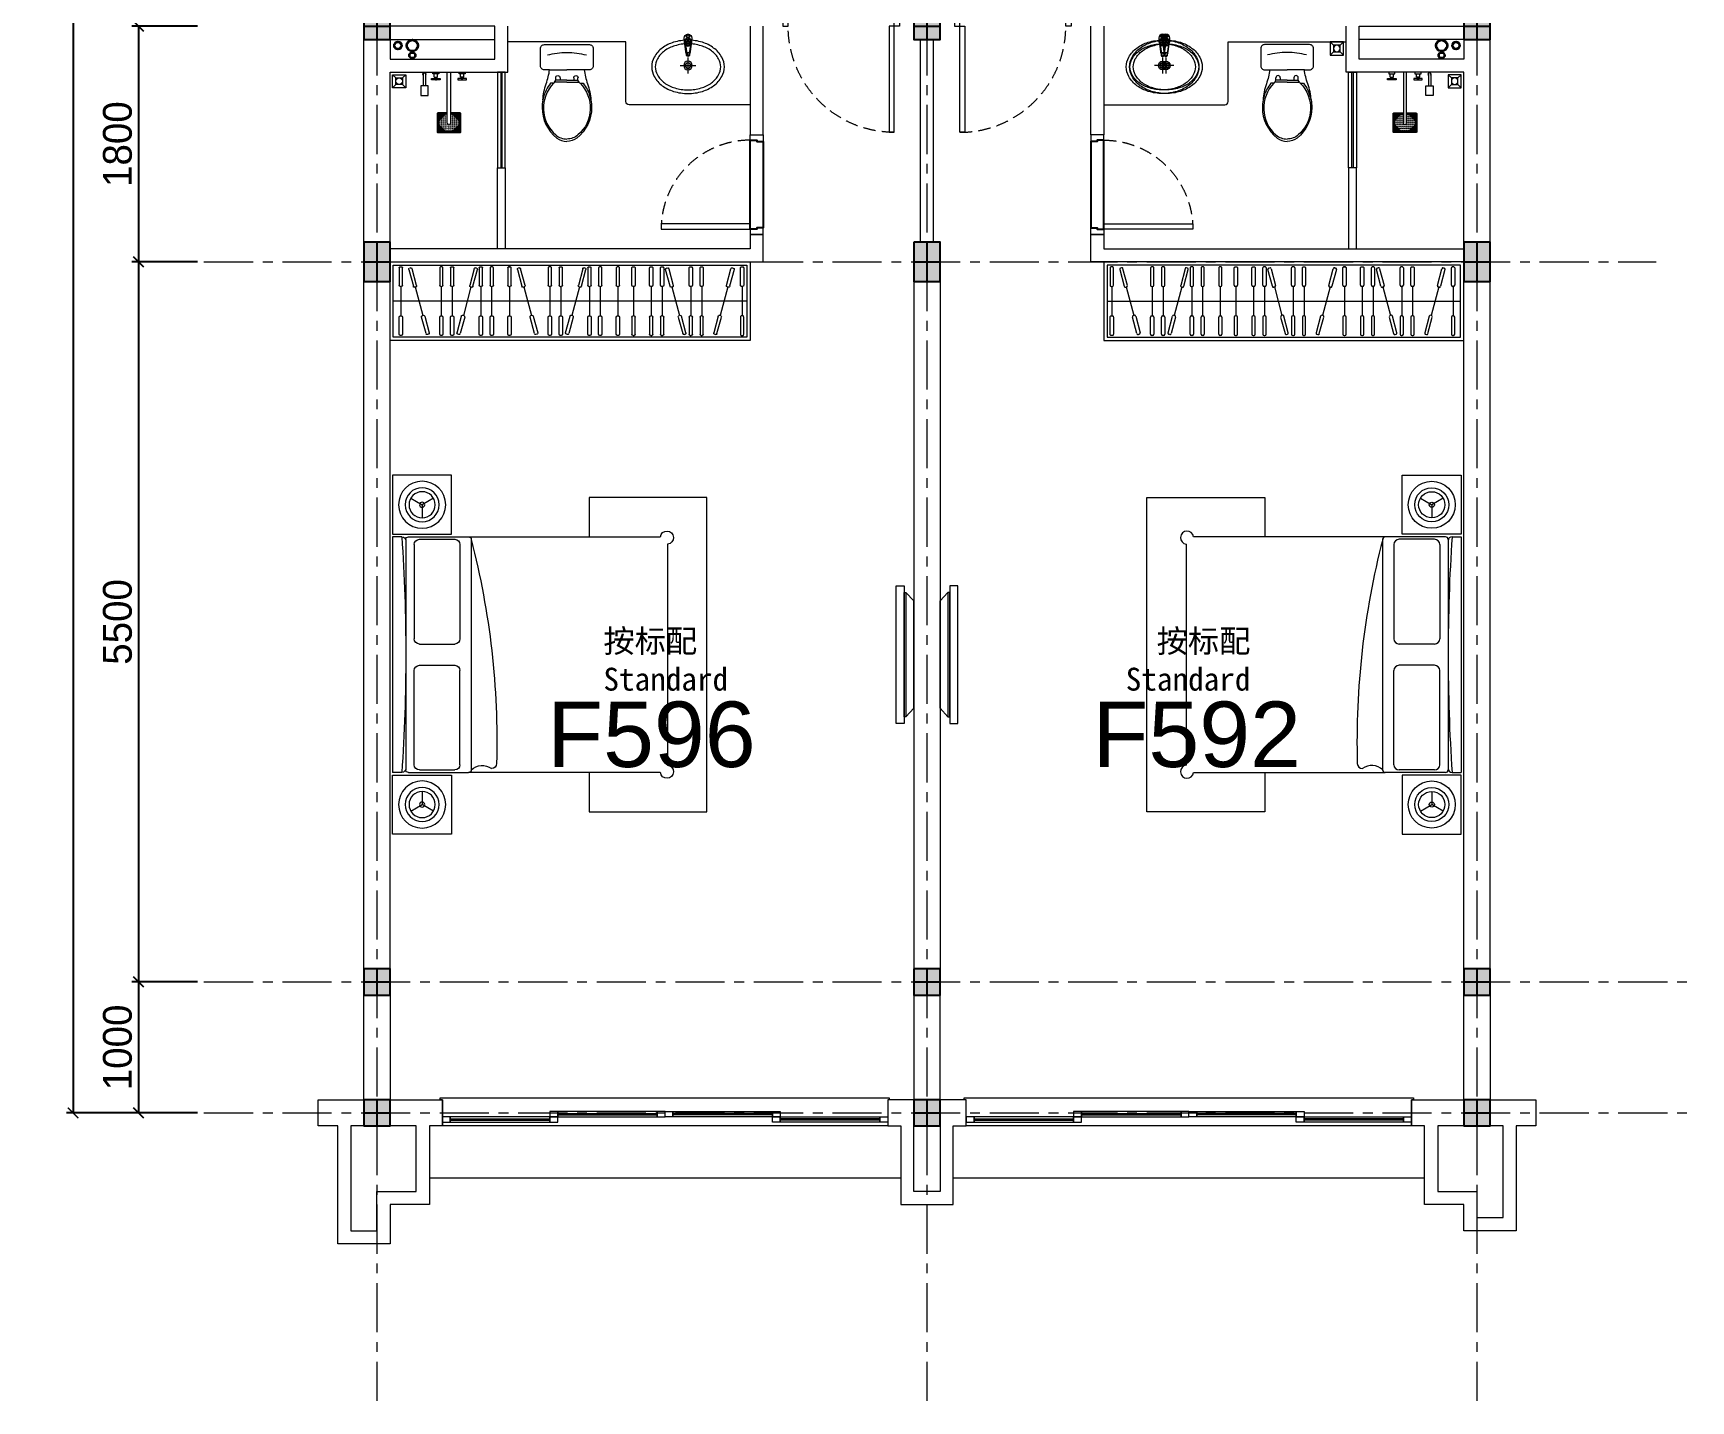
# Model space of a CAD drawing. Header units: inches. Extents: x -315689 to -186947, y -1261464 to -1173043.
# Drawn here: x -246490 to -233831, y -1197688 to -1187240 of the extents above; entities that cross this region are included whole.
import ezdxf

# ---------------------------------------------------------------- set-up
doc = ezdxf.new("R2010")
doc.units = ezdxf.units.IN
doc.header["$LTSCALE"] = 30
doc.header["$MEASUREMENT"] = 0
doc.linetypes.add('CENTER-1', pattern=[10, 6.25, -1.25, 1.25, -1.25])
doc.linetypes.add('HIDDEN', pattern=[9.525, 6.35, -3.175])
doc.layers.get('Defpoints').update_dxf_attribs({"color": 140, "lineweight": 0})
for name, color, linetype, lineweight in [('200mm Colum', 1, 'Continuous', 0), ('200mm Wall', 7, 'Continuous', 20), ('A-WALL', 7, 'Continuous', 0), ('A-WALL-4-20', 252, 'Continuous', 0), ('B-WINDOW', 150, 'Continuous', 0), ('C-DOOR', 45, 'Continuous', 0), ('D-FURNITURES-COUNTER-CABINET', 40, 'Continuous', 0), ('E- FIXTURES-TOILET', 251, 'Continuous', 0), ('E-FIXTURES-KITCHEN', 251, 'Continuous', 0), ('floor', 1, 'Continuous', 18), ('Grid-Line', 1, 'CENTER-1', 5), ('Symbol-Template', 251, 'Continuous', 0), ('TEXT2', 7, 'Continuous', 25)]:
    doc.layers.add(name, color=color, linetype=linetype, lineweight=lineweight)
doc.layers.add('A-dims', color=7, linetype='Continuous')
doc.styles.add('Annotative', font='arial.ttf')
doc.styles.add('cordia.shx', font='cordia.shx')
doc.styles.get("Standard").update_dxf_attribs({"font": 'arial.ttf'})
doc.dimstyles.new('ISO 100', dxfattribs={"dimscale": 100, "dimtxt": 2.2, "dimasz": 0.8, "dimexe": 0.5, "dimexo": 0.5, "dimgap": 0.5, "dimtad": 1, "dimdec": 0, "dimzin": 0, "dimdsep": 46, "dimtxsty": 'cordia.shx', "dimblk": 'ARCHTICK', "dimcen": 0.09, "dimclrd": 6, "dimclre": 6, "dimclrt": 256, "dimadec": 0, "dimazin": 0, "dimtfac": 1, "dimtdec": 0, "dimtix": 1, "dimtmove": 2, "dimatfit": 3, "dimfxl": 1, "dimtolj": 1, "dimtzin": 0, "dimarcsym": 0})

# ---------------------------------------------------------------- blocks, each defined once
blk = doc.blocks.new('AR-Sink-Toilet_Flat-A')
at = {"color": 0}
for p, q in [((0, -239), (0, -361)), ((61, -300), (-61, -300))]:
    blk.add_line(p, q, dxfattribs=at)
for points in [[(0, -106, -0.073945), (110, -122, -0.084725), (196, -166, -0.106354), (258, -235, -0.12912), (277, -310, -0.12912), (258, -384, -0.106354), (196, -454, -0.084725), (110, -497, -0.073945), (0, -514, -0.073945), (-110, -497, -0.084725), (-196, -454, -0.106354), (-258, -384, -0.12912), (-278, -310, -0.12912), (-258, -235, -0.106354), (-196, -166, -0.084725), (-110, -122, -0.073945)], [(0, -134, -0.073945), (101, -149, -0.084725), (180, -188, -0.106354), (234, -249, -0.12912), (250, -310, -0.12912), (234, -371, -0.106354), (180, -432, -0.084725), (101, -471, -0.073945), (0, -486, -0.073945), (-101, -471, -0.084725), (-180, -432, -0.106354), (-234, -371, -0.12912), (-250, -310, -0.12912), (-234, -249, -0.106354), (-180, -188, -0.084725), (-101, -149, -0.073945)]]:
    blk.add_lwpolyline(points, format="xyb", close=True, dxfattribs=at)
for points in [[(12, -215), (14, -203, 0.090943), (16, -196), (22, -155), (27, -122), (30, -90, 0.413838), (0, -61, 0.413838), (-30, -90), (-27, -122), (-22, -155), (-16, -196, 0.090943), (-14, -203), (-12, -215, 0.482882)], [(-27, -122, -0.462811), (0, -91, -0.462811), (27, -122)], [(-22, -120, -0.414214), (0, -99, -0.685598)], [(-22, -120), (-12, -193, 0.389882), (0, -203, 1.391857)], [(22, -120, 0.414214), (0, -99, 0.685598)], [(22, -120), (12, -193, -0.389882), (0, -203, -1.391857)], [(14, -203, -0.245866), (0, -212, -0.245866), (-14, -203)], [(-12, -215), (-11, -222, 0.409667), (0, -232, 0.409667), (11, -222), (12, -215)], [(-12, -215, 0.389882), (0, -225, 0.230616), (9, -221, 0.146126), (12, -215)]]:
    blk.add_lwpolyline(points, format="xyb", dxfattribs=at)
for centre, radius in [((0, -133), 19), ((0, -76), 14.3), ((0, -133), 12), ((0, -76), 8.9), ((0, -300), 32.7), ((0, -300), 21.2)]:
    blk.add_circle(centre, radius, dxfattribs=at)
blk = doc.blocks.new('AR-Drain-Tiolet-Area_Flat-A')
at = {"color": 0, "ltscale": 800}
for p, q in [((-120, -20), (-95, -45)), ((-95, -95), (-120, -120)), ((-45, -45), (-20, -20)), ((-45, -95), (-20, -120))]:
    blk.add_line(p, q, dxfattribs=at)
for points in [[(-20, -20), (-20, -120), (-120, -120), (-120, -20)], [(-45, -45), (-45, -95), (-95, -95), (-95, -45)]]:
    blk.add_lwpolyline(points, close=True, dxfattribs=at)
blk.add_circle((-70, -70), 25, dxfattribs=at)
blk = doc.blocks.new('AR-TV_Flat-A')
for points in [[(25, -525), (85, -525), (85, 525), (25, 525)], [(-50, 410), (10, 475), (10, -475), (-50, -410)], [(10, -475), (25, -475), (25, 475), (10, 475)]]:
    blk.add_lwpolyline(points, close=True)
blk = doc.blocks.new('AR-Master-Bed_Flat-A')
for p, q in [((-332, 1195), (-245, 1145)), ((-158, 1195), (-245, 1145)), ((-600, 900), (-2064, 900)), ((-140, 900), (-600, 900)), ((-90, 900), (-20, 900)), ((-20, 900), (-20, -900)), ((-2120, 844), (-2120, -844)), ((-620, 880), (-620, -880)), ((-534, 841), (-534, 121)), ((-224, 881), (-494, 881)), ((-184, 841), (-184, 121)), ((-120, 880), (-120, -880)), ((-120, 870), (-120, -870)), ((-224, 81), (-494, 81)), ((-534, -841), (-534, -121)), ((-224, -81), (-494, -81)), ((-184, -841), (-184, -121)), ((-224, -881), (-494, -881)), ((-2064, -900), (-600, -900)), ((-1520, -900), (-1520, -1200)), ((-140, -900), (-600, -900)), ((-90, -900), (-20, -900)), ((-245, -1045), (-245, -1145)), ((-332, -1195), (-245, -1145)), ((-158, -1195), (-245, -1145))]:
    blk.add_line(p, q)
for points in [[(-470, 920), (-470, 1370), (-20, 1370), (-20, 920)], [(-470, -920), (-470, -1370), (-20, -1370), (-20, -920)]]:
    blk.add_lwpolyline(points, close=True)
for points in [[(-1520, -900), (-1520, -1200), (-2420, -1200), (-2420, 1200), (-1520, 1200), (-1520, 900)], [(-245, 1145), (-245, 1045)]]:
    blk.add_lwpolyline(points)
for centre, radius in [((-245, 1145), 180), ((-245, 1145), 130), ((-245, 1145), 100), ((-245, 1145), 20), ((-245, -1145), 180), ((-245, -1145), 130), ((-245, -1145), 100), ((-245, -1145), 20)]:
    blk.add_circle(centre, radius)
for centre, radius, start, end in [((-2114, 894), 50.2, 6.6955, 263.3045), ((-600, 880), 20, 90, 180), ((-140, 880), 20, 0, 90), ((13395, 0), 13515, 176.1817, 183.8183), ((-90, 870), 30, 90, 180), ((5368, -666), 6184, 165.5258, 181.5308), ((-494, 841), 40, 90, 180), ((-224, 841), 40, 0, 90), ((-494, 121), 40, 180, 270), ((-224, 121), 40, 270, 0), ((-494, -121), 40, 90, 180), ((-224, -121), 40, 0, 90), ((-2114, -894), 50.2, 96.6955, 353.3045), ((-774, -830), 40, 181.4499, 268.6847), ((-703, -964), 118, 45.0954, 127.3906), ((-600, -880), 20, 180, 270), ((-494, -841), 40, 180, 270), ((-224, -841), 40, 270, 0), ((-140, -880), 20, 270, 0), ((-90, -870), 30, 180, 270)]:
    blk.add_arc(centre, radius, start, end)
blk = doc.blocks.new('AR-Wardrobe-Master-Bedroom_Flat-A')
at = {"color": 0}
for p, q in [((-2627, -58), (-2593, -186)), ((-2614, -46), (-2621, -47)), ((-2569, -179), (-2603, -52)), ((-2392, -46), (-2392, -178)), ((-2367, -178), (-2367, -46)), ((-2309, -46), (-2309, -178)), ((-2284, -178), (-2284, -46)), ((-2128, -52), (-2162, -179)), ((-2138, -186), (-2104, -58)), ((-2110, -47), (-2117, -46)), ((-2090, -46), (-2090, -178)), ((-2065, -178), (-2065, -46)), ((-2007, -46), (-2007, -178)), ((-1982, -178), (-1982, -46)), ((-1872, -46), (-1872, -178)), ((-1847, -178), (-1847, -46)), ((-1753, -178), (-1753, -46)), ((-1728, -46), (-1728, -178)), ((-1618, -178), (-1618, -46)), ((-1593, -46), (-1593, -178)), ((-1535, -178), (-1535, -46)), ((-1510, -46), (-1510, -178)), ((-1462, -186), (-1496, -58)), ((-1490, -47), (-1483, -46)), ((-1472, -52), (-1438, -179)), ((-1316, -178), (-1316, -46)), ((-1291, -46), (-1291, -178)), ((-1233, -178), (-1233, -46)), ((-1208, -46), (-1208, -178)), ((-1031, -179), (-997, -52)), ((-973, -58), (-1007, -186)), ((-986, -46), (-979, -47)), ((-924, -178), (-924, -46)), ((-924, -178), (-924, -46)), ((-899, -46), (-899, -178)), ((-899, -46), (-899, -178)), ((-789, -178), (-789, -46)), ((-764, -46), (-764, -178)), ((-706, -178), (-706, -46)), ((-681, -46), (-681, -178)), ((-633, -186), (-667, -58)), ((-661, -47), (-654, -46)), ((-643, -52), (-609, -179)), ((-487, -178), (-487, -46)), ((-462, -46), (-462, -178)), ((-404, -178), (-404, -46)), ((-379, -46), (-379, -178)), ((-202, -179), (-168, -52)), ((-144, -58), (-178, -186)), ((-157, -46), (-150, -47)), ((-95, -178), (-95, -46)), ((-70, -46), (-70, -178)), ((-2689, -187), (-2689, -412)), ((-2582, -192), (-2575, -190)), ((-2579, -191), (-2521, -409)), ((-2383, -187), (-2376, -187)), ((-2380, -187), (-2380, -412)), ((-2300, -187), (-2293, -187)), ((-2297, -187), (-2297, -412)), ((-2153, -191), (-2211, -409)), ((-2156, -190), (-2149, -192)), ((-2081, -187), (-2074, -187)), ((-2078, -187), (-2078, -412)), ((-1998, -187), (-1991, -187)), ((-1995, -187), (-1995, -412)), ((-1863, -187), (-1856, -187)), ((-1860, -187), (-1860, -412)), ((-1737, -187), (-1744, -187)), ((-1740, -187), (-1740, -412)), ((-1602, -187), (-1609, -187)), ((-1605, -187), (-1605, -412)), ((-1519, -187), (-1526, -187)), ((-1522, -187), (-1522, -412)), ((-1444, -190), (-1451, -192)), ((-1447, -191), (-1389, -409)), ((-1300, -187), (-1307, -187)), ((-1303, -187), (-1303, -412)), ((-1217, -187), (-1224, -187)), ((-1220, -187), (-1220, -412)), ((-1021, -191), (-1079, -409)), ((-1018, -192), (-1025, -190)), ((-908, -187), (-915, -187)), ((-908, -187), (-915, -187)), ((-911, -187), (-911, -412)), ((-911, -187), (-911, -412)), ((-773, -187), (-780, -187)), ((-776, -187), (-776, -412)), ((-690, -187), (-697, -187)), ((-693, -187), (-693, -412)), ((-615, -190), (-622, -192)), ((-618, -191), (-560, -409)), ((-471, -187), (-478, -187)), ((-474, -187), (-474, -412)), ((-388, -187), (-395, -187)), ((-391, -187), (-391, -412)), ((-192, -191), (-250, -409)), ((-189, -192), (-196, -190)), ((-79, -187), (-86, -187)), ((-82, -187), (-82, -412)), ((-2725, -300), (-25, -300)), ((-2496, -548), (-2530, -421)), ((-2524, -410), (-2517, -408)), ((-2506, -414), (-2472, -542)), ((-2392, -553), (-2392, -421)), ((-2383, -412), (-2376, -412)), ((-2367, -421), (-2367, -553)), ((-2309, -553), (-2309, -421)), ((-2300, -412), (-2293, -412)), ((-2284, -421), (-2284, -553)), ((-2259, -542), (-2225, -414)), ((-2201, -421), (-2235, -548)), ((-2214, -408), (-2207, -410)), ((-2090, -553), (-2090, -421)), ((-2081, -412), (-2074, -412)), ((-2065, -421), (-2065, -553)), ((-2007, -553), (-2007, -421)), ((-1998, -412), (-1991, -412)), ((-1982, -421), (-1982, -553)), ((-1872, -553), (-1872, -421)), ((-1863, -412), (-1856, -412)), ((-1847, -421), (-1847, -553)), ((-1753, -421), (-1753, -553)), ((-1737, -412), (-1744, -412)), ((-1728, -553), (-1728, -421)), ((-1618, -421), (-1618, -553)), ((-1602, -412), (-1609, -412)), ((-1593, -553), (-1593, -421)), ((-1535, -421), (-1535, -553)), ((-1519, -412), (-1526, -412)), ((-1510, -553), (-1510, -421)), ((-1399, -421), (-1365, -548)), ((-1386, -408), (-1393, -410)), ((-1341, -542), (-1375, -414)), ((-1316, -421), (-1316, -553)), ((-1300, -412), (-1307, -412)), ((-1291, -553), (-1291, -421)), ((-1233, -421), (-1233, -553)), ((-1217, -412), (-1224, -412)), ((-1208, -553), (-1208, -421)), ((-1094, -414), (-1128, -542)), ((-1104, -548), (-1070, -421)), ((-1076, -410), (-1083, -408)), ((-924, -421), (-924, -553)), ((-924, -421), (-924, -553)), ((-908, -412), (-915, -412)), ((-908, -412), (-915, -412)), ((-899, -553), (-899, -421)), ((-899, -553), (-899, -421)), ((-789, -421), (-789, -553)), ((-773, -412), (-780, -412)), ((-764, -553), (-764, -421)), ((-706, -421), (-706, -553)), ((-690, -412), (-697, -412)), ((-681, -553), (-681, -421)), ((-570, -421), (-536, -548)), ((-557, -408), (-564, -410)), ((-512, -542), (-546, -414)), ((-487, -421), (-487, -553)), ((-471, -412), (-478, -412)), ((-462, -553), (-462, -421)), ((-404, -421), (-404, -553)), ((-388, -412), (-395, -412)), ((-379, -553), (-379, -421)), ((-265, -414), (-299, -542)), ((-275, -548), (-241, -421)), ((-247, -410), (-254, -408)), ((-95, -421), (-95, -553)), ((-79, -412), (-86, -412)), ((-70, -553), (-70, -421)), ((-2478, -553), (-2485, -554)), ((-2376, -562), (-2383, -562)), ((-2293, -562), (-2300, -562)), ((-2246, -554), (-2253, -553)), ((-2074, -562), (-2081, -562)), ((-1991, -562), (-1998, -562)), ((-1856, -562), (-1863, -562)), ((-1744, -562), (-1737, -562)), ((-1609, -562), (-1602, -562)), ((-1526, -562), (-1519, -562)), ((-1354, -554), (-1347, -553)), ((-1307, -562), (-1300, -562)), ((-1224, -562), (-1217, -562)), ((-1122, -553), (-1115, -554)), ((-915, -562), (-908, -562)), ((-915, -562), (-908, -562)), ((-780, -562), (-773, -562)), ((-697, -562), (-690, -562)), ((-525, -554), (-518, -553)), ((-478, -562), (-471, -562)), ((-395, -562), (-388, -562)), ((-293, -553), (-286, -554)), ((-86, -562), (-79, -562))]:
    blk.add_line(p, q, dxfattribs=at)
for points in [[(0, 0), (-2750, 0), (-2750, -600), (0, -600)], [(-25, -25), (-2725, -25), (-2725, -575), (-25, -575)]]:
    blk.add_lwpolyline(points, close=True, dxfattribs=at)
for points in [[(-2701, -46), (-2701, -178, 0.414214), (-2692, -187), (-2685, -187, 0.414214), (-2676, -178), (-2676, -46, 0.414214), (-2685, -37), (-2692, -37, 0.414214)], [(-915, -37, 0.414214), (-924, -46, -0.414214), (-915, -37), (-908, -37, -0.414214), (-899, -46, 0.414214), (-908, -37)], [(-2692, -562, -0.414214), (-2701, -553), (-2701, -421, -0.414214), (-2692, -412), (-2685, -412, -0.414214), (-2676, -421), (-2676, -553, -0.414214), (-2685, -562)]]:
    blk.add_lwpolyline(points, format="xyb", close=True, dxfattribs=at)
for points in [[(-2367, -46, 0.414214), (-2376, -37), (-2383, -37, 0.414214), (-2392, -46)], [(-2284, -46, 0.414214), (-2293, -37), (-2300, -37, 0.414214), (-2309, -46)], [(-2065, -46, 0.414214), (-2074, -37), (-2081, -37, 0.414214), (-2090, -46)], [(-1982, -46, 0.414214), (-1991, -37), (-1998, -37, 0.414214), (-2007, -46)], [(-1847, -46, 0.414214), (-1856, -37), (-1863, -37, 0.414214), (-1872, -46)], [(-1753, -46, -0.414214), (-1744, -37), (-1737, -37, -0.414214), (-1728, -46)], [(-1618, -46, -0.414214), (-1609, -37), (-1602, -37, -0.414214), (-1593, -46)], [(-1510, -46, 0.414214), (-1519, -37), (-1526, -37, 0.414214), (-1535, -46)], [(-1291, -46, 0.414214), (-1300, -37), (-1307, -37, 0.414214), (-1316, -46)], [(-1233, -46, -0.414214), (-1224, -37), (-1217, -37, -0.414214), (-1208, -46)], [(-789, -46, -0.414214), (-780, -37), (-773, -37, -0.414214), (-764, -46)], [(-681, -46, 0.414214), (-690, -37), (-697, -37, 0.414214), (-706, -46)], [(-462, -46, 0.414214), (-471, -37), (-478, -37, 0.414214), (-487, -46)], [(-404, -46, -0.414214), (-395, -37), (-388, -37, -0.414214), (-379, -46)], [(-70, -46, 0.414214), (-79, -37), (-86, -37, 0.414214), (-95, -46)]]:
    blk.add_lwpolyline(points, format="xyb", dxfattribs=at)
for centre, start, end in [((-2619, -56), 105, 195), ((-2612, -54), 15, 105), ((-2120, -54), 75, 165), ((-2113, -56), 345, 75), ((-1487, -56), 105, 195), ((-1480, -54), 15, 105), ((-988, -54), 75, 165), ((-981, -56), 345, 75), ((-658, -56), 105, 195), ((-651, -54), 15, 105), ((-159, -54), 75, 165), ((-152, -56), 345, 75), ((-2585, -184), 195, 285), ((-2578, -182), 285, 15), ((-2383, -178), 180, 270), ((-2376, -178), 270, 0), ((-2300, -178), 180, 270), ((-2293, -178), 270, 0), ((-2154, -182), 165, 255), ((-2147, -184), 255, 345), ((-2081, -178), 180, 270), ((-2074, -178), 270, 0), ((-1998, -178), 180, 270), ((-1991, -178), 270, 0), ((-1863, -178), 180, 270), ((-1856, -178), 270, 0), ((-1744, -178), 180, 270), ((-1737, -178), 270, 0), ((-1609, -178), 180, 270), ((-1602, -178), 270, 0), ((-1526, -178), 180, 270), ((-1519, -178), 270, 0), ((-1453, -184), 195, 285), ((-1446, -182), 285, 15), ((-1307, -178), 180, 270), ((-1300, -178), 270, 0), ((-1224, -178), 180, 270), ((-1217, -178), 270, 0), ((-1022, -182), 165, 255), ((-1015, -184), 255, 345), ((-915, -178), 180, 270), ((-915, -178), 180, 270), ((-908, -178), 270, 0), ((-908, -178), 270, 0), ((-780, -178), 180, 270), ((-773, -178), 270, 0), ((-697, -178), 180, 270), ((-690, -178), 270, 0), ((-624, -184), 195, 285), ((-617, -182), 285, 15), ((-478, -178), 180, 270), ((-471, -178), 270, 0), ((-395, -178), 180, 270), ((-388, -178), 270, 0), ((-193, -182), 165, 255), ((-186, -184), 255, 345), ((-86, -178), 180, 270), ((-79, -178), 270, 0), ((-2522, -418), 105, 195), ((-2515, -416), 15, 105), ((-2383, -421), 90, 180), ((-2376, -421), 0, 90), ((-2300, -421), 90, 180), ((-2293, -421), 0, 90), ((-2217, -416), 75, 165), ((-2210, -418), 345, 75), ((-2081, -421), 90, 180), ((-2074, -421), 0, 90), ((-1998, -421), 90, 180), ((-1991, -421), 0, 90), ((-1863, -421), 90, 180), ((-1856, -421), 0, 90), ((-1744, -421), 90, 180), ((-1737, -421), 0, 90), ((-1609, -421), 90, 180), ((-1602, -421), 0, 90), ((-1526, -421), 90, 180), ((-1519, -421), 0, 90), ((-1390, -418), 105, 195), ((-1383, -416), 15, 105), ((-1307, -421), 90, 180), ((-1300, -421), 0, 90), ((-1224, -421), 90, 180), ((-1217, -421), 0, 90), ((-1085, -416), 75, 165), ((-1078, -418), 345, 75), ((-915, -421), 90, 180), ((-915, -421), 90, 180), ((-908, -421), 0, 90), ((-908, -421), 0, 90), ((-780, -421), 90, 180), ((-773, -421), 0, 90), ((-697, -421), 90, 180), ((-690, -421), 0, 90), ((-561, -418), 105, 195), ((-554, -416), 15, 105), ((-478, -421), 90, 180), ((-471, -421), 0, 90), ((-395, -421), 90, 180), ((-388, -421), 0, 90), ((-256, -416), 75, 165), ((-249, -418), 345, 75), ((-86, -421), 90, 180), ((-79, -421), 0, 90), ((-2488, -546), 195, 285), ((-2481, -544), 285, 15), ((-2383, -553), 180, 270), ((-2376, -553), 270, 0), ((-2300, -553), 180, 270), ((-2293, -553), 270, 0), ((-2251, -544), 165, 255), ((-2244, -546), 255, 345), ((-2081, -553), 180, 270), ((-2074, -553), 270, 0), ((-1998, -553), 180, 270), ((-1991, -553), 270, 0), ((-1863, -553), 180, 270), ((-1856, -553), 270, 0), ((-1744, -553), 180, 270), ((-1737, -553), 270, 0), ((-1609, -553), 180, 270), ((-1602, -553), 270, 0), ((-1526, -553), 180, 270), ((-1519, -553), 270, 0), ((-1356, -546), 195, 285), ((-1349, -544), 285, 15), ((-1307, -553), 180, 270), ((-1300, -553), 270, 0), ((-1224, -553), 180, 270), ((-1217, -553), 270, 0), ((-1119, -544), 165, 255), ((-1112, -546), 255, 345), ((-915, -553), 180, 270), ((-915, -553), 180, 270), ((-908, -553), 270, 0), ((-908, -553), 270, 0), ((-780, -553), 180, 270), ((-773, -553), 270, 0), ((-697, -553), 180, 270), ((-690, -553), 270, 0), ((-527, -546), 195, 285), ((-520, -544), 285, 15), ((-478, -553), 180, 270), ((-471, -553), 270, 0), ((-395, -553), 180, 270), ((-388, -553), 270, 0), ((-290, -544), 165, 255), ((-283, -546), 255, 345), ((-86, -553), 180, 270), ((-79, -553), 270, 0)]:
    blk.add_arc(centre, 9, start, end, dxfattribs=at)
blk = doc.blocks.new('AR-Shower_Flat-A')
at = {"color": 0}
for p, q in [((-12, 0), (-12, -388)), ((13, -388), (13, 0)), ((-133, -50), (-105, -50)), ((-113, -38), (-113, -13)), ((-113, -38), (-88, -38)), ((-111, -40), (-111, -38)), ((-111, -40), (-90, -40)), ((-105, -50), (-105, -40)), ((-95, -50), (-95, -40)), ((-90, -40), (-90, -38)), ((-88, -38), (-88, -13)), ((88, -38), (88, -13)), ((113, -38), (88, -38)), ((90, -40), (90, -38)), ((111, -40), (90, -40)), ((95, -50), (95, -40)), ((105, -50), (105, -40)), ((133, -50), (105, -50)), ((111, -40), (111, -38)), ((113, -38), (113, -13)), ((179, -16), (179, -105)), ((198, -16), (198, -105))]:
    blk.add_line(p, q, dxfattribs=at)
at = {"color": 0, "ltscale": 0.4}
for p, q in [((-80, -373), (-30, -322)), ((-80, -367), (-35, -322)), ((-80, -358), (-45, -322)), ((-80, -352), (-50, -322)), ((-80, -343), (-60, -322)), ((-80, -337), (-65, -322)), ((80, -373), (30, -322)), ((80, -367), (35, -322)), ((80, -358), (45, -322)), ((80, -352), (50, -322)), ((80, -343), (60, -322)), ((80, -337), (65, -322)), ((-80, -402), (-30, -452)), ((-80, -408), (-35, -452)), ((-80, -417), (-45, -452)), ((-80, -423), (-50, -452)), ((-80, -432), (-60, -452)), ((-80, -438), (-65, -452)), ((80, -402), (30, -452)), ((80, -408), (35, -452)), ((80, -417), (45, -452)), ((80, -423), (50, -452)), ((80, -432), (60, -452)), ((80, -438), (65, -452))]:
    blk.add_line(p, q, dxfattribs=at)
at = {"color": 0}
for points in [[(-123, -13), (-77, -13), (-77, 0), (-123, 0)], [(77, -13), (123, -13), (123, 0), (77, 0)], [(216, -180), (160, -180), (160, -105), (216, -105)]]:
    blk.add_lwpolyline(points, close=True, dxfattribs=at)
for points in [[(-95, -50), (-68, -50), (-68, -60), (-133, -60), (-133, -50), (-105, -50)], [(95, -50), (68, -50), (68, -60), (133, -60), (133, -50), (105, -50)]]:
    blk.add_lwpolyline(points, dxfattribs=at)
blk.add_lwpolyline([(13, -312), (85, -312, -0.414214), (90, -318), (90, -458, -0.414214), (85, -462), (-85, -462, -0.414214), (-90, -458), (-90, -318, -0.414214), (-85, -312), (-12, -312)], format="xyb", dxfattribs=at)
at = {"color": 0, "ltscale": 0.4}
blk.add_lwpolyline([(13, -318), (80, -318, -0.414214), (85, -322), (85, -452, -0.414214), (80, -458), (-80, -458, -0.414214), (-85, -452), (-85, -322, -0.414214), (-80, -318), (-12, -318)], format="xyb", dxfattribs=at)
blk.add_lwpolyline([(13, -322), (80, -322), (80, -452), (-80, -452), (-80, -322), (-12, -322)], dxfattribs=at)
at = {"color": 0}
for centre in [(-100, -55), (100, -55)]:
    blk.add_circle(centre, 5, dxfattribs=at)
at = {"color": 0, "ltscale": 0.4}
for centre in [(-75, -327), (-75, -342), (-75, -357), (-75, -372), (-60, -327), (-60, -342), (-60, -357), (-60, -372), (-45, -327), (-45, -342), (-45, -357), (-45, -372), (-30, -327), (-30, -342), (-30, -357), (-30, -372), (-15, -327), (-15, -342), (-15, -357), (-15, -372), (15, -327), (15, -342), (15, -357), (15, -372), (30, -327), (30, -342), (30, -357), (30, -372), (45, -327), (45, -342), (45, -357), (45, -372), (60, -327), (60, -342), (60, -357), (60, -372), (75, -327), (75, -342), (75, -357), (75, -372), (-75, -388), (-75, -402), (-75, -417), (-75, -432), (-75, -447), (-60, -388), (-60, -402), (-60, -417), (-60, -432), (-60, -447), (-45, -388), (-45, -402), (-45, -417), (-45, -432), (-45, -447), (-30, -388), (-30, -402), (-30, -417), (-30, -432), (-30, -447), (-15, -388), (-15, -402), (-15, -417), (-15, -432), (-15, -447), (0, -402), (0, -417), (0, -432), (0, -447), (15, -388), (15, -402), (15, -417), (15, -432), (15, -447), (30, -388), (30, -402), (30, -417), (30, -432), (30, -447), (45, -388), (45, -402), (45, -417), (45, -432), (45, -447), (60, -388), (60, -402), (60, -417), (60, -432), (60, -447), (75, -388), (75, -402), (75, -417), (75, -432), (75, -447)]:
    blk.add_circle(centre, 2.5, dxfattribs=at)
at = {"color": 0}
for centre, radius, start, end in [((188, -16), 12.5, 319.3242, 221.3083), ((188, -16), 9.5, 356.2923, 183.935), ((0, -388), 12.5, 180, 0)]:
    blk.add_arc(centre, radius, start, end, dxfattribs=at)
at = {"color": 0, "extrusion": (0, 0, -1)}
for start_param, end_param in [(-0.928631, 0), (3.141593, 4.070224)]:
    blk.add_ellipse((-100, -50), major_axis=(-5, 0), ratio=0.24875, start_param=start_param, end_param=end_param, dxfattribs=at)
at = {"color": 0}
for start_param, end_param in [(0, 0.928631), (2.212962, 3.141593)]:
    blk.add_ellipse((100, -50), major_axis=(-5, 0), ratio=0.24875, start_param=start_param, end_param=end_param, dxfattribs=at)
blk = doc.blocks.new('_ArchTick')
at = {"color": 0, "linetype": 'ByBlock', "const_width": 0.15}
blk.add_lwpolyline([(-0.5, -0.5), (0.5, 0.5)], dxfattribs=at)
blk = doc.blocks.new('*D79')
at = {"layer": 'A-dims', "color": 6, "lineweight": -2, "transparency": 16777216}
for p, q in [((-245235, -1188988), (-245735, -1188988)), ((-245685, -1188988), (-245685, -1194488)), ((-245235, -1194488), (-245735, -1194488))]:
    blk.add_line(p, q, dxfattribs=at)
at = {"layer": 'Defpoints', "color": 0, "transparency": 16777216}
for p in [(-245185, -1188988), (-245685, -1194488), (-245185, -1194488)]:
    blk.add_point(p, dxfattribs=at)
at = {"layer": 'A-dims', "color": 6, "lineweight": -2, "transparency": 16777216, "xscale": 80, "yscale": 80, "zscale": 80}
for p, rotation in [((-245685, -1188988), 90), ((-245685, -1194488), 270)]:
    blk.add_blockref('_ArchTick', p, dxfattribs=dict(at, rotation=rotation))
at = {"layer": 'A-dims', "transparency": 16777216, "insert": (-245845, -1191738), "char_height": 220, "attachment_point": 5, "rotation": 90, "style": 'cordia.shx'}
blk.add_mtext('\\A1;5500', dxfattribs=at)
blk = doc.blocks.new('*D80')
at = {"layer": 'A-dims', "color": 6, "lineweight": -2, "transparency": 16777216}
for p, q in [((-245235, -1194488), (-245735, -1194488)), ((-245685, -1194488), (-245685, -1195488)), ((-245235, -1195488), (-245735, -1195488))]:
    blk.add_line(p, q, dxfattribs=at)
at = {"layer": 'Defpoints', "color": 0, "transparency": 16777216}
for p in [(-245185, -1194488), (-245685, -1195488), (-245185, -1195488)]:
    blk.add_point(p, dxfattribs=at)
at = {"layer": 'A-dims', "color": 6, "lineweight": -2, "transparency": 16777216, "xscale": 80, "yscale": 80, "zscale": 80}
for p, rotation in [((-245685, -1194488), 90), ((-245685, -1195488), 270)]:
    blk.add_blockref('_ArchTick', p, dxfattribs=dict(at, rotation=rotation))
at = {"layer": 'A-dims', "transparency": 16777216, "insert": (-245845, -1194988), "char_height": 220, "attachment_point": 5, "rotation": 90, "style": 'cordia.shx'}
blk.add_mtext('\\A1;1000', dxfattribs=at)
blk = doc.blocks.new('*D81')
at = {"layer": 'A-dims', "color": 6, "lineweight": -2, "transparency": 16777216}
for p, q in [((-245235, -1187188), (-245735, -1187188)), ((-245685, -1187188), (-245685, -1188988)), ((-245235, -1188988), (-245735, -1188988))]:
    blk.add_line(p, q, dxfattribs=at)
at = {"layer": 'Defpoints', "color": 0, "transparency": 16777216}
for p in [(-245185, -1187188), (-245685, -1188988), (-245185, -1188988)]:
    blk.add_point(p, dxfattribs=at)
at = {"layer": 'A-dims', "color": 6, "lineweight": -2, "transparency": 16777216, "xscale": 80, "yscale": 80, "zscale": 80}
for p, rotation in [((-245685, -1187188), 90), ((-245685, -1188988), 270)]:
    blk.add_blockref('_ArchTick', p, dxfattribs=dict(at, rotation=rotation))
at = {"layer": 'A-dims', "transparency": 16777216, "insert": (-245845, -1188088), "char_height": 220, "attachment_point": 5, "rotation": 90, "style": 'cordia.shx'}
blk.add_mtext('\\A1;1800', dxfattribs=at)
blk = doc.blocks.new('*D82')
at = {"layer": 'A-dims', "color": 6, "lineweight": -2, "transparency": 16777216}
for p, q in [((-245235, -1177688), (-246235, -1177688)), ((-246185, -1177688), (-246185, -1195488)), ((-245235, -1195488), (-246235, -1195488))]:
    blk.add_line(p, q, dxfattribs=at)
at = {"layer": 'Defpoints', "color": 0, "transparency": 16777216}
for p in [(-245185, -1177688), (-246185, -1195488), (-245185, -1195488)]:
    blk.add_point(p, dxfattribs=at)
at = {"layer": 'A-dims', "color": 6, "lineweight": -2, "transparency": 16777216, "xscale": 80, "yscale": 80, "zscale": 80}
for p, rotation in [((-246185, -1177688), 90), ((-246185, -1195488), 270)]:
    blk.add_blockref('_ArchTick', p, dxfattribs=dict(at, rotation=rotation))
at = {"layer": 'A-dims', "transparency": 16777216, "insert": (-246345, -1186588), "char_height": 220, "attachment_point": 5, "rotation": 90, "style": 'cordia.shx'}
blk.add_mtext('\\A1;17800', dxfattribs=at)
blk = doc.blocks.new('AR-Single-Wood-Door-81cm-100-Frame_Flat-A')
at = {"color": 0}
for points in [[(-445, 0), (-445, -100), (-405, -100), (-405, -50), (-395, -50), (-395, 0), (-405, 0), (-405, 0), (-445, 0)], [(445, 0), (445, -100), (405, -100), (405, -50), (395, -50), (395, 0), (405, 0), (405, 0), (445, 0)], [(-405, -100), (-365, -100), (-365, -910), (-405, -910)]]:
    blk.add_lwpolyline(points, close=True, dxfattribs=at)
at = {"color": 0, "linetype": 'HIDDEN', "ltscale": 0.5}
blk.add_arc((-405, -100), 810, 270, 0, dxfattribs=at)
blk = doc.blocks.new('AR-Single-Wood-Door-68cm-100-Frame_Flat-A')
at = {"color": 0}
for points in [[(-340, 100), (-300, 100), (-300, 780), (-340, 780)], [(-340, 50), (-340, 100), (-380, 100), (-380, 0), (-330, 0), (-330, 50)], [(340, 50), (340, 100), (380, 100), (380, 0), (330, 0), (330, 50)]]:
    blk.add_lwpolyline(points, close=True, dxfattribs=at)
at = {"color": 0, "linetype": 'HIDDEN', "ltscale": 0.5}
blk.add_arc((-340, 100), 680, 0, 90, dxfattribs=at)
blk = doc.blocks.new('AR-Fixed-Alu-Window-340cm-200-Frame_Flat-A')
at = {"color": 0}
for points in [[(-820, 150), (-880, 150), (-880, 110), (-820, 110)], [(-60, 150), (-820, 150), (-820, 110), (-60, 110)], [(0, 150), (-60, 150), (-60, 110), (0, 110)], [(0, 150), (60, 150), (60, 110), (0, 110)], [(60, 150), (820, 150), (820, 110), (60, 110)], [(820, 150), (880, 150), (880, 110), (820, 110)], [(-1640, 110), (-1700, 110), (-1700, 70), (-1640, 70)], [(-880, 110), (-1640, 110), (-1640, 70), (-880, 70)], [(-820, 110), (-880, 110), (-880, 70), (-820, 70)], [(820, 110), (880, 110), (880, 70), (820, 70)], [(880, 110), (1640, 110), (1640, 70), (880, 70)], [(1640, 110), (1700, 110), (1700, 70), (1640, 70)]]:
    blk.add_lwpolyline(points, close=True, dxfattribs=at)
for points in [[(-820, 135), (-60, 135)], [(820, 135), (60, 135)], [(-1640, 95), (-880, 95)], [(-1640, 85), (-880, 85)], [(-820, 125), (-60, 125)], [(820, 125), (60, 125)], [(1640, 95), (880, 95)], [(1640, 85), (880, 85)]]:
    blk.add_lwpolyline(points, dxfattribs=at)
blk = doc.blocks.new('200mm Column')
blk.add_point((0, 0))
at = {"color": 1, "linetype": 'ByBlock'}
blk.add_wipeout([(100, -100), (-100, -100), (-100, 100), (100, 100)], dxfattribs=at)
blk = doc.blocks.new('zhu1')
at = {"lineweight": 25}
blk.add_hatch(color=7, dxfattribs=at).paths.add_polyline_path([(703739, -104407), (703739, -104607), (703939, -104607), (703939, -104407)])
at = {"color": 7, "lineweight": 25}
for p, q in [((703839, -104407), (703839, -104607)), ((703739, -104507), (703939, -104507))]:
    blk.add_line(p, q, dxfattribs=at)
blk.add_lwpolyline([(703739, -104407), (703739, -104607), (703939, -104607), (703939, -104407), (703739, -104407)], dxfattribs=at)
blk = doc.blocks.new('zhu3')
at = {"lineweight": 25}
blk.add_hatch(color=6, dxfattribs=at).paths.add_polyline_path([(699852, -95440), (699852, -95740), (700052, -95740), (700052, -95440)])
at = {"color": 6, "lineweight": 25}
for p, q in [((699952, -95440), (699952, -95740)), ((699852, -95590), (700052, -95590))]:
    blk.add_line(p, q, dxfattribs=at)
blk.add_lwpolyline([(699852, -95440), (699852, -95740), (700052, -95740), (700052, -95440), (699852, -95440)], dxfattribs=at)
blk = doc.blocks.new('zhu2')
at = {"lineweight": 25}
blk.add_hatch(color=5, dxfattribs=at).paths.add_polyline_path([(704694, -104492), (704694, -104792), (704894, -104792), (704894, -104492)])
at = {"color": 5, "lineweight": 25}
for p, q in [((704794, -104492), (704794, -104792)), ((704694, -104642), (704894, -104642))]:
    blk.add_line(p, q, dxfattribs=at)
blk.add_lwpolyline([(704694, -104492), (704694, -104792), (704894, -104792), (704894, -104492), (704694, -104492)], dxfattribs=at)
blk = doc.blocks.new('jgzhuzjd')
at = {"color": 3, "lineweight": 25}
for name, p in [('zhu2', (-415512, 114503)), ('zhu2', (-415512, 110653)), ('zhu1', (-414557, 108918)), ('zhu1', (-414557, 105518)), ('zhu3', (-410670, 94801)), ('zhu1', (-414557, 98218)), ('zhu1', (-414557, 97218))]:
    blk.add_blockref(name, p, dxfattribs=at)
blk = doc.blocks.new('AR-Toilet_Flat-A')
at = {"color": 0}
for p, q in [((-308, 94), (-291, 85)), ((-291, 52), (-291, 85)), ((-291, 85), (-273, 85)), ((-273, 52), (-291, 52)), ((-291, 0), (-291, 52)), ((-291, 0), (-291, -52)), ((-308, -94), (-291, -85)), ((-291, -52), (-291, -85)), ((-273, -52), (-291, -52)), ((-291, -85), (-273, -85))]:
    blk.add_line(p, q, dxfattribs=at)
for points in [[(-500, 189, 0.230343), (-734, 76, 0.16845), (-760, 0, 2.883082)], [(-315, 101, 0.434217), (-710, 85, 0.182634), (-741, 0, 2.693815)], [(-443, 183, 0.048023), (-500, 189, 0.16845)], [(-212, -172, 0.414214), (-183, -201), (-49, -201, 0.414214), (-20, -172), (-20, 0), (-20, 172, 0.414214), (-49, 201), (-183, 201, 0.414214), (-212, 172), (-212, 132, -0.052345), (-319, 158, 0.071131), (-443, 183, 0.160777)], [(-413, 176, 0.026594), (-443, 183, 0.16845)], [(-315, 124, 0.094048), (-413, 176, 0.16845)], [(-212, 132), (-212, 0, 0.414214)], [(-315, 101), (-315, 124, 0.416606)], [(-308, 94, 0.008985), (-315, 101, 0.182634)], [(-308, 0), (-308, 94, 0.008985)], [(-308, 0), (-308, -94, -0.444938)], [(-212, -132), (-212, 0, -0.414214)], [(-500, -189, -0.230343), (-734, -76, -0.16845), (-760, 0, -2.883082)], [(-315, -101, -0.434217), (-710, -85, -0.182634), (-741, 0, -2.693815)], [(-315, -124, -0.105447), (-425, -179, -0.16845)], [(-308, -94, -0.008985), (-315, -101, -0.182634)], [(-315, -101), (-315, -124, -0.416606)], [(-443, -183, -0.048023), (-500, -189, -0.16845)], [(-443, -183, 0.071131), (-319, -158, -0.052345), (-212, -132), (-212, -172, 0.414214)], [(-425, -179, -0.015301), (-443, -183, -0.16845)]]:
    blk.add_lwpolyline(points, format="xyb", dxfattribs=at)
for centre, radius, start, end in [((-668, 0), 588, 0.028, 14.6712), ((-273, 69), 16.3, 270, 90), ((-273, -69), 16.3, 270, 90), ((-668, 0), 588, 345.3288, 359.972)]:
    blk.add_arc(centre, radius, start, end, dxfattribs=at)
blk = doc.blocks.new('1st')
for points in [[(-241014, -1188058), (-240964, -1188058), (-240964, -1188068), (-240914, -1188068), (-240914, -1188728), (-240964, -1188728), (-240964, -1188738), (-241014, -1188738)], [(-238314, -1188058), (-238364, -1188058), (-238364, -1188068), (-238414, -1188068), (-238414, -1188728), (-238364, -1188728), (-238364, -1188738), (-238314, -1188738)]]:
    blk.add_lwpolyline(points, close=True)
for centre, radius in [((-243704, -1187335), 30), ((-243704, -1187335), 25), ((-243594, -1187335), 45), ((-243594, -1187335), 40), ((-243594, -1187410), 25), ((-243594, -1187410), 20), ((-235734, -1187335), 45), ((-235734, -1187335), 40), ((-235734, -1187410), 25), ((-235734, -1187410), 20), ((-235624, -1187335), 30), ((-235624, -1187335), 25)]:
    blk.add_circle(centre, radius)
at = {"layer": 'A-WALL'}
for points in [[(-243864, -1194488), (-243764, -1194488), (-243764, -1188988), (-240914, -1188988), (-240914, -1188778), (-241014, -1188778), (-241014, -1188888), (-243764, -1188888), (-243764, -1187538), (-242864, -1187538), (-242864, -1187188)], [(-241014, -1187188), (-241014, -1188018), (-240914, -1188018), (-240914, -1187188)], [(-235464, -1194488), (-235564, -1194488), (-235564, -1188988), (-238414, -1188988), (-238414, -1188778), (-238314, -1188778), (-238314, -1188888), (-235564, -1188888), (-235564, -1187538), (-236464, -1187538), (-236464, -1187188)], [(-238314, -1187188), (-238314, -1188018), (-238414, -1188018), (-238414, -1187188)], [(-243764, -1187188), (-243764, -1187438), (-242964, -1187438), (-242964, -1187188), (-243764, -1187188)], [(-235564, -1187188), (-235564, -1187438), (-236364, -1187438), (-236364, -1187188), (-235564, -1187188)], [(-243964, -1188888), (-243964, -1188888), (-243964, -1187288)], [(-235364, -1188888), (-235364, -1188888), (-235364, -1187288)], [(-243864, -1194488), (-243964, -1194488), (-243964, -1188988)], [(-239764, -1188988), (-239764, -1194488), (-239664, -1194488)], [(-239564, -1188988), (-239564, -1194488), (-239664, -1194488)], [(-235464, -1194488), (-235364, -1194488), (-235364, -1188988)], [(-235564, -1194488), (-235364, -1194488), (-235364, -1195388), (-235014, -1195388), (-235014, -1195588), (-235164, -1195588), (-235164, -1196388), (-235564, -1196388), (-235564, -1196188), (-235864, -1196188), (-235864, -1195588), (-235964, -1195588), (-235964, -1195388), (-235564, -1195388), (-235564, -1194488)]]:
    blk.add_lwpolyline(points, dxfattribs=at)
blk.add_lwpolyline([(-235264, -1195588), (-235764, -1195588), (-235764, -1196088), (-235464, -1196088), (-235464, -1196288), (-235264, -1196288)], close=True, dxfattribs=at)
at = {"layer": 'A-WALL-4-20'}
for p, q in [((-239864, -1195988), (-243464, -1195988)), ((-235864, -1195988), (-239464, -1195988))]:
    blk.add_line(p, q, dxfattribs=at)
for points in [[(-243364, -1195388), (-243381, -1195388), (-243381, -1195373), (-239954, -1195373), (-239954, -1195388), (-239964, -1195388), (-239964, -1195588), (-243364, -1195588)], [(-239364, -1195388), (-239379, -1195388), (-239379, -1195373), (-235949, -1195373), (-235949, -1195388), (-235964, -1195388), (-235964, -1195588), (-239364, -1195588)]]:
    blk.add_lwpolyline(points, close=True, dxfattribs=at)
at = {"layer": 'D-FURNITURES-COUNTER-CABINET', "ltscale": 50}
for points in [[(-241014, -1187788), (-241939, -1187788, -0.414214), (-241964, -1187763), (-241964, -1187308), (-242864, -1187308)], [(-238314, -1187788), (-237389, -1187788, 0.414214), (-237364, -1187763), (-237364, -1187308), (-236464, -1187308)]]:
    blk.add_lwpolyline(points, format="xyb", dxfattribs=at)
at = {"layer": 'E-FIXTURES-KITCHEN'}
for points in [[(-243764, -1187288), (-242964, -1187288)], [(-235564, -1187288), (-236364, -1187288)]]:
    blk.add_lwpolyline(points, dxfattribs=at)
for points in [[(-242884, -1187538), (-242944, -1187538), (-242944, -1188268), (-242884, -1188268)], [(-236444, -1187538), (-236384, -1187538), (-236384, -1188268), (-236444, -1188268)], [(-242884, -1188888), (-242944, -1188888), (-242944, -1188268), (-242884, -1188268)], [(-236444, -1188888), (-236384, -1188888), (-236384, -1188268), (-236444, -1188268)]]:
    blk.add_lwpolyline(points, close=True, dxfattribs=at)
at = {"layer": 'floor', "color": 4}
for points in [[(-242909, -1187538), (-242919, -1187538), (-242919, -1188268), (-242909, -1188268)], [(-236419, -1187538), (-236409, -1187538), (-236409, -1188268), (-236419, -1188268)]]:
    blk.add_lwpolyline(points, close=True, dxfattribs=at)
at = {"layer": '200mm Colum', "xscale": -1}
for p in [(-239664, -1187188), (-243864, -1195488), (-239664, -1195488)]:
    blk.add_blockref('200mm Column', p, dxfattribs=at)
at = {"layer": 'B-WINDOW', "xscale": -1}
for p in [(-241664, -1195628), (-237664, -1195628)]:
    blk.add_blockref('AR-Fixed-Alu-Window-340cm-200-Frame_Flat-A', p, dxfattribs=at)
at = {"layer": 'C-DOOR', "xscale": -1}
blk.add_blockref('AR-Single-Wood-Door-81cm-100-Frame_Flat-A', (-240319, -1187088), dxfattribs=at)
at = {"layer": 'C-DOOR'}
blk.add_blockref('AR-Single-Wood-Door-81cm-100-Frame_Flat-A', (-239009, -1187088), dxfattribs=at)
at = {"layer": 'C-DOOR', "rotation": 90}
blk.add_blockref('AR-Single-Wood-Door-68cm-100-Frame_Flat-A', (-240914, -1188398), dxfattribs=at)
at = {"layer": 'C-DOOR', "xscale": -1, "rotation": 270}
blk.add_blockref('AR-Single-Wood-Door-68cm-100-Frame_Flat-A', (-238414, -1188398), dxfattribs=at)
at = {"layer": 'E- FIXTURES-TOILET', "xscale": -1}
blk.add_blockref('AR-Sink-Toilet_Flat-A', (-241489, -1187188), dxfattribs=at)
at = {"layer": 'E- FIXTURES-TOILET'}
for name, p, rotation in [('AR-Sink-Toilet_Flat-A', (-237839, -1187188), 359.9999999996204), ('AR-Toilet_Flat-A', (-236914, -1187308), 90)]:
    blk.add_blockref(name, p, dxfattribs=dict(at, rotation=rotation))
at = {"layer": 'E- FIXTURES-TOILET', "xscale": -1, "rotation": 270}
blk.add_blockref('AR-Toilet_Flat-A', (-242414, -1187308), dxfattribs=at)
at = {"layer": 'TEXT2', "color": 22, "true_color": 0xe02606, "char_height": 175, "style": 'Annotative'}
for insert, attachment_point in [((-242135, -1191796), 1), ((-237194, -1191796), 3)]:
    blk.add_mtext('{\\fSimSun|b0|i0|c134|p2;按标配\\fSimSun|b0|i0|c0|p2;\\PStandard}', dxfattribs=dict(at, insert=insert, attachment_point=attachment_point))
at = {"layer": '200mm Wall'}
for p, q in [((-239714, -1188838), (-239714, -1187288)), ((-239614, -1188838), (-239614, -1187288))]:
    blk.add_line(p, q, dxfattribs=at)
at = {"layer": 'A-WALL'}
blk.add_lwpolyline([(-243564, -1195588), (-244064, -1195588), (-244064, -1196388), (-243864, -1196388), (-243864, -1196088), (-243564, -1196088)], close=True, dxfattribs=at)
blk.add_lwpolyline([(-239764, -1195588), (-239564, -1195588), (-239564, -1196088), (-239764, -1196088), (-239764, -1195588)], dxfattribs=at)
at = {"layer": '200mm Colum', "xscale": -1}
for p in [(-243864, -1187188), (-235464, -1187188), (-243864, -1188988), (-243864, -1194488), (-239664, -1194488), (-235464, -1194488), (-235464, -1195488)]:
    blk.add_blockref('200mm Column', p, dxfattribs=at)
at = {"layer": 'A-WALL'}
for points in [[(-243964, -1194488), (-243764, -1194488), (-243764, -1195388), (-243364, -1195388), (-243364, -1195588), (-243464, -1195588), (-243464, -1196188), (-243764, -1196188), (-243764, -1196488), (-244164, -1196488), (-244164, -1195588), (-244314, -1195588), (-244314, -1195388), (-243964, -1195388), (-243964, -1194488)], [(-239764, -1194488), (-239764, -1195388), (-239964, -1195388), (-239964, -1195588), (-239864, -1195588), (-239864, -1196188), (-239464, -1196188), (-239464, -1195588), (-239364, -1195588), (-239364, -1195388), (-239564, -1195388), (-239564, -1194488), (-239764, -1194488)]]:
    blk.add_lwpolyline(points, dxfattribs=at)
at = {"layer": '200mm Wall'}
for p in [(-533146, -1188199), (-528946, -1188199), (-524746, -1188199)]:
    blk.add_blockref('jgzhuzjd', p, dxfattribs=at)

msp = doc.modelspace()

# ---------------------------------------------------------------- linework, layer by layer
at = {"layer": 'Grid-Line', "ltscale": 2}
for p, q in [((-243864.3, -1176988.6), (-243864.3, -1197687.9)), ((-239664.3, -1176988.6), (-239664.3, -1197687.9)), ((-235464.3, -1176988.6), (-235464.3, -1197687.9)), ((-245185.3, -1188987.9), (-234096.6, -1188987.9)), ((-245185.3, -1194487.9), (-233830.8, -1194487.9)), ((-245185.3, -1195487.9), (-233830.8, -1195487.9))]:
    msp.add_line(p, q, dxfattribs=at)

# ---------------------------------------------------------------- block references
at = {"layer": 'E-FIXTURES-KITCHEN'}
for name, p in [('AR-Sink-Toilet_Flat-A', (-237864.3, -1187187.9)), ('AR-Shower_Flat-A', (-236014.3, -1187537.9))]:
    msp.add_blockref(name, p, dxfattribs=at)
at = {"layer": 'E-FIXTURES-KITCHEN', "xscale": -1, "rotation": 270}
for p in [(-236464.3, -1187287.9), (-235564.3, -1187537.9)]:
    msp.add_blockref('AR-Drain-Tiolet-Area_Flat-A', p, dxfattribs=at)
at = {"layer": 'E-FIXTURES-KITCHEN', "rotation": 90}
msp.add_blockref('AR-Drain-Tiolet-Area_Flat-A', (-243764.3, -1187537.9), dxfattribs=at)
at = {"layer": 'E-FIXTURES-KITCHEN', "xscale": -1}
msp.add_blockref('AR-Shower_Flat-A', (-243314.3, -1187537.9), dxfattribs=at)
msp.add_blockref('AR-Shower_Flat-A', (-243314.3, -1187537.9), dxfattribs=at)
at = {"layer": 'Symbol-Template', "xscale": -1}
for name, p in [('AR-Wardrobe-Master-Bedroom_Flat-A', (-243764.3, -1188987.9)), ('AR-Master-Bed_Flat-A', (-243764.3, -1191987.9)), ('AR-TV_Flat-A', (-239814.3, -1191987.9))]:
    msp.add_blockref(name, p, dxfattribs=at)
at = {"layer": 'Symbol-Template'}
for name, p in [('AR-Wardrobe-Master-Bedroom_Flat-A', (-235564.3, -1188987.9)), ('AR-Master-Bed_Flat-A', (-235564.3, -1191987.9)), ('AR-TV_Flat-A', (-239514.3, -1191987.9))]:
    msp.add_blockref(name, p, dxfattribs=at)

# ---------------------------------------------------------------- texts
at = {"color": 2, "char_height": 500, "attachment_point": 5}
for s, width, insert in [('{\\C256;F596}', 1565.027, (-241768.1, -1192599.8)), ('{\\C256;F592}', 1560.252, (-237603.9, -1192599.8))]:
    msp.add_mtext_dynamic_manual_height_columns(s, width=width, gutter_width=1, heights=[0], dxfattribs=dict(at, insert=insert))

# ---------------------------------------------------------------- dimensions: what is measured, and where the dimension line sits
at = {"layer": 'A-dims'}
for base, p1, p2, picture, middle in [((-246185.3, -1195487.9), (-245185.3, -1177687.9), (-245185.3, -1195487.9), '*D82', (-246345.3, -1186587.9)), ((-245685.3, -1188987.9), (-245185.3, -1187187.9), (-245185.3, -1188987.9), '*D81', (-245845.3, -1188087.9)), ((-245685.3, -1194487.9), (-245185.3, -1188987.9), (-245185.3, -1194487.9), '*D79', (-245845.3, -1191737.9)), ((-245685.3, -1195487.9), (-245185.3, -1194487.9), (-245185.3, -1195487.9), '*D80', (-245845.3, -1194987.9))]:
    dim = msp.add_linear_dim(base=base, p1=p1, p2=p2, angle=90, dimstyle='ISO 100', dxfattribs=at)
    dim.commit()
    dim.dimension.update_dxf_attribs({"geometry": picture, "text_midpoint": middle})

# ---------------------------------------------------------------- next in the draw order: block references
msp.add_blockref('1st', (0, 0))

doc.saveas('drawing.dxf')
